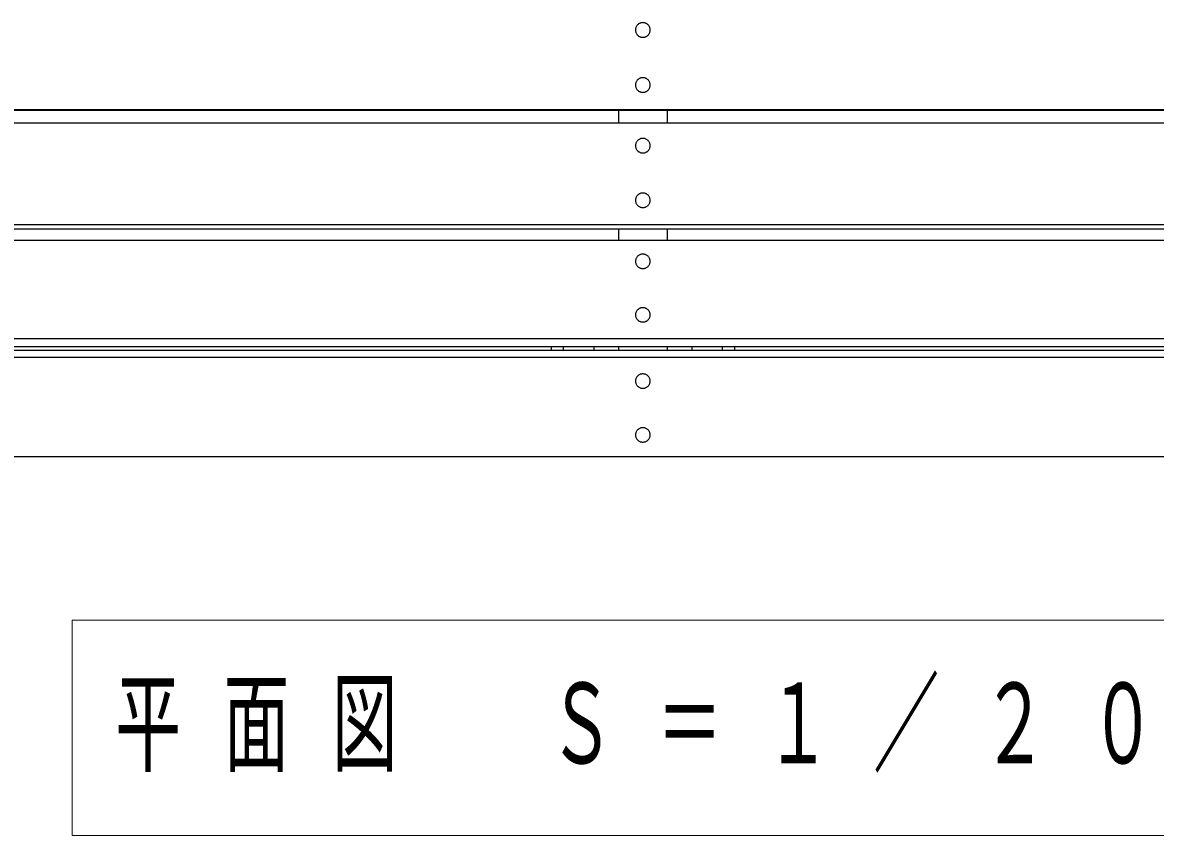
# Model space of a CAD drawing. Units: millimetres on the paper, scale 1:20. Extents: x -365 to 0, y -26 to 257.
# Drawn here: x -282.2 to -235.89, y 183.5 to 216.72 of the extents above; entities that cross this region are included whole.
import ezdxf

# ---------------------------------------------------------------- set-up
doc = ezdxf.new("R2010")
doc.units = ezdxf.units.MM
doc.layers.add('LY_1', color=7, linetype='Continuous', lineweight=25)
doc.styles.add('ＭＳ ゴシック', font='')
doc.styles.get('ＭＳ ゴシック').set_extended_font_data('MS Gothic')

msp = doc.modelspace()

# ---------------------------------------------------------------- linework, layer by layer
at = {"layer": 'LY_1'}
for p, q in [((-301.596, 213.146), (-212.096, 213.146)), ((-301.346, 213.174), (-212.346, 213.174)), ((-257.846, 213.146), (-257.846, 212.625)), ((-255.846, 213.146), (-255.846, 212.625)), ((-301.596, 212.625), (-212.096, 212.625)), ((-301.346, 208.469), (-212.346, 208.469)), ((-301.596, 208.296), (-212.096, 208.296)), ((-257.846, 208.296), (-257.846, 207.835)), ((-255.846, 208.296), (-255.846, 207.835)), ((-301.596, 207.835), (-212.096, 207.835)), ((-301.346, 203.805), (-212.346, 203.805)), ((-301.596, 203.486), (-212.096, 203.486)), ((-301.596, 203.331), (-212.096, 203.331)), ((-260.596, 203.486), (-260.596, 203.331)), ((-260.096, 203.486), (-260.096, 203.331)), ((-258.846, 203.486), (-258.846, 203.331)), ((-257.846, 203.486), (-257.846, 203.331)), ((-255.846, 203.486), (-255.846, 203.331)), ((-254.846, 203.486), (-254.846, 203.331)), ((-253.596, 203.486), (-253.596, 203.331)), ((-253.096, 203.486), (-253.096, 203.331)), ((-301.346, 203.047), (-212.346, 203.047)), ((-301.596, 198.983), (-212.096, 198.983))]:
    msp.add_line(p, q, dxfattribs=at)
at = {"layer": 'LY_1', "lineweight": 13}
for p, q in [((-280.182, 192.297), (-280.182, 183.497)), ((-232.382, 192.297), (-280.182, 192.297)), ((-280.182, 183.497), (-232.382, 183.497))]:
    msp.add_line(p, q, dxfattribs=at)
at = {"layer": 'LY_1'}
for points in [[(-256.546, 216.423), (-256.547, 216.449), (-256.55, 216.475), (-256.556, 216.501), (-256.564, 216.526), (-256.574, 216.55), (-256.586, 216.573), (-256.6, 216.595), (-256.616, 216.616), (-256.634, 216.635), (-256.653, 216.653), (-256.674, 216.669), (-256.696, 216.683), (-256.719, 216.695), (-256.743, 216.705), (-256.768, 216.713), (-256.794, 216.718), (-256.82, 216.722), (-256.846, 216.723), (-256.872, 216.722), (-256.898, 216.718), (-256.924, 216.713), (-256.949, 216.705), (-256.973, 216.695), (-256.996, 216.683), (-257.018, 216.669), (-257.039, 216.653), (-257.058, 216.635), (-257.076, 216.616), (-257.092, 216.595), (-257.106, 216.573), (-257.118, 216.55), (-257.128, 216.526), (-257.136, 216.501), (-257.141, 216.475), (-257.145, 216.449), (-257.146, 216.423), (-257.145, 216.397), (-257.141, 216.371), (-257.136, 216.345), (-257.128, 216.32), (-257.118, 216.296), (-257.106, 216.273), (-257.092, 216.251), (-257.076, 216.23), (-257.058, 216.211), (-257.039, 216.193), (-257.018, 216.177), (-256.996, 216.163), (-256.973, 216.151), (-256.949, 216.141), (-256.924, 216.133), (-256.898, 216.128), (-256.872, 216.124), (-256.846, 216.123), (-256.82, 216.124), (-256.794, 216.128), (-256.768, 216.133), (-256.743, 216.141), (-256.719, 216.151), (-256.696, 216.163), (-256.674, 216.177), (-256.653, 216.193), (-256.634, 216.211), (-256.616, 216.23), (-256.6, 216.251), (-256.586, 216.273), (-256.574, 216.296), (-256.564, 216.32), (-256.556, 216.345), (-256.55, 216.371), (-256.547, 216.397)], [(-256.546, 214.173), (-256.547, 214.2), (-256.55, 214.226), (-256.556, 214.251), (-256.564, 214.276), (-256.574, 214.3), (-256.586, 214.323), (-256.6, 214.346), (-256.616, 214.366), (-256.634, 214.386), (-256.653, 214.403), (-256.674, 214.419), (-256.696, 214.433), (-256.719, 214.445), (-256.743, 214.455), (-256.768, 214.463), (-256.794, 214.469), (-256.82, 214.472), (-256.846, 214.473), (-256.872, 214.472), (-256.898, 214.469), (-256.924, 214.463), (-256.949, 214.455), (-256.973, 214.445), (-256.996, 214.433), (-257.018, 214.419), (-257.039, 214.403), (-257.058, 214.386), (-257.076, 214.366), (-257.092, 214.346), (-257.106, 214.323), (-257.118, 214.3), (-257.128, 214.276), (-257.136, 214.251), (-257.141, 214.226), (-257.145, 214.2), (-257.146, 214.173), (-257.145, 214.147), (-257.141, 214.121), (-257.136, 214.096), (-257.128, 214.071), (-257.118, 214.047), (-257.106, 214.024), (-257.092, 214.001), (-257.076, 213.981), (-257.058, 213.961), (-257.039, 213.944), (-257.018, 213.928), (-256.996, 213.914), (-256.973, 213.902), (-256.949, 213.892), (-256.924, 213.884), (-256.898, 213.878), (-256.872, 213.875), (-256.846, 213.874), (-256.82, 213.875), (-256.794, 213.878), (-256.768, 213.884), (-256.743, 213.892), (-256.719, 213.902), (-256.696, 213.914), (-256.674, 213.928), (-256.653, 213.944), (-256.634, 213.961), (-256.616, 213.981), (-256.6, 214.001), (-256.586, 214.024), (-256.574, 214.047), (-256.564, 214.071), (-256.556, 214.096), (-256.55, 214.121), (-256.547, 214.147)], [(-256.546, 211.692), (-256.547, 211.718), (-256.55, 211.744), (-256.556, 211.769), (-256.564, 211.794), (-256.574, 211.818), (-256.586, 211.841), (-256.6, 211.863), (-256.616, 211.884), (-256.634, 211.903), (-256.653, 211.92), (-256.674, 211.936), (-256.696, 211.95), (-256.719, 211.962), (-256.743, 211.972), (-256.768, 211.98), (-256.794, 211.985), (-256.82, 211.989), (-256.846, 211.99), (-256.872, 211.989), (-256.898, 211.985), (-256.924, 211.98), (-256.949, 211.972), (-256.973, 211.962), (-256.996, 211.95), (-257.018, 211.936), (-257.039, 211.92), (-257.058, 211.903), (-257.076, 211.884), (-257.092, 211.863), (-257.106, 211.841), (-257.118, 211.818), (-257.128, 211.794), (-257.136, 211.769), (-257.141, 211.744), (-257.145, 211.718), (-257.146, 211.692), (-257.145, 211.666), (-257.141, 211.641), (-257.136, 211.615), (-257.128, 211.59), (-257.118, 211.566), (-257.106, 211.543), (-257.092, 211.522), (-257.076, 211.501), (-257.058, 211.482), (-257.039, 211.464), (-257.018, 211.448), (-256.996, 211.435), (-256.973, 211.423), (-256.949, 211.413), (-256.924, 211.405), (-256.898, 211.399), (-256.872, 211.396), (-256.846, 211.395), (-256.82, 211.396), (-256.794, 211.399), (-256.768, 211.405), (-256.743, 211.413), (-256.719, 211.423), (-256.696, 211.435), (-256.674, 211.448), (-256.653, 211.464), (-256.634, 211.482), (-256.616, 211.501), (-256.6, 211.522), (-256.586, 211.543), (-256.574, 211.566), (-256.564, 211.59), (-256.556, 211.615), (-256.55, 211.641), (-256.547, 211.666)], [(-256.546, 209.46), (-256.547, 209.486), (-256.55, 209.512), (-256.556, 209.537), (-256.564, 209.562), (-256.574, 209.586), (-256.586, 209.609), (-256.6, 209.631), (-256.616, 209.652), (-256.634, 209.671), (-256.653, 209.688), (-256.674, 209.704), (-256.696, 209.718), (-256.719, 209.73), (-256.743, 209.74), (-256.768, 209.748), (-256.794, 209.754), (-256.82, 209.757), (-256.846, 209.758), (-256.872, 209.757), (-256.898, 209.754), (-256.924, 209.748), (-256.949, 209.74), (-256.973, 209.73), (-256.996, 209.718), (-257.018, 209.704), (-257.039, 209.688), (-257.058, 209.671), (-257.076, 209.652), (-257.092, 209.631), (-257.106, 209.609), (-257.118, 209.586), (-257.128, 209.562), (-257.136, 209.537), (-257.141, 209.512), (-257.145, 209.486), (-257.146, 209.46), (-257.145, 209.435), (-257.141, 209.409), (-257.136, 209.383), (-257.128, 209.359), (-257.118, 209.335), (-257.106, 209.312), (-257.092, 209.29), (-257.076, 209.269), (-257.058, 209.25), (-257.039, 209.232), (-257.018, 209.217), (-256.996, 209.203), (-256.973, 209.191), (-256.949, 209.181), (-256.924, 209.173), (-256.898, 209.167), (-256.872, 209.164), (-256.846, 209.163), (-256.82, 209.164), (-256.794, 209.167), (-256.768, 209.173), (-256.743, 209.181), (-256.719, 209.191), (-256.696, 209.203), (-256.674, 209.217), (-256.653, 209.232), (-256.634, 209.25), (-256.616, 209.269), (-256.6, 209.29), (-256.586, 209.312), (-256.574, 209.335), (-256.564, 209.359), (-256.556, 209.383), (-256.55, 209.409), (-256.547, 209.435)], [(-256.546, 206.966), (-256.547, 206.991), (-256.55, 207.016), (-256.556, 207.041), (-256.564, 207.065), (-256.574, 207.089), (-256.586, 207.111), (-256.6, 207.133), (-256.616, 207.153), (-256.634, 207.172), (-256.653, 207.189), (-256.674, 207.205), (-256.696, 207.218), (-256.719, 207.23), (-256.743, 207.24), (-256.768, 207.247), (-256.794, 207.253), (-256.82, 207.256), (-256.846, 207.257), (-256.872, 207.256), (-256.898, 207.253), (-256.924, 207.247), (-256.949, 207.24), (-256.973, 207.23), (-256.996, 207.218), (-257.018, 207.205), (-257.039, 207.189), (-257.058, 207.172), (-257.076, 207.153), (-257.092, 207.133), (-257.106, 207.111), (-257.118, 207.089), (-257.128, 207.065), (-257.136, 207.041), (-257.141, 207.016), (-257.145, 206.991), (-257.146, 206.966), (-257.145, 206.94), (-257.141, 206.915), (-257.136, 206.89), (-257.128, 206.866), (-257.118, 206.842), (-257.106, 206.82), (-257.092, 206.798), (-257.076, 206.778), (-257.058, 206.759), (-257.039, 206.742), (-257.018, 206.727), (-256.996, 206.713), (-256.973, 206.701), (-256.949, 206.691), (-256.924, 206.684), (-256.898, 206.678), (-256.872, 206.675), (-256.846, 206.674), (-256.82, 206.675), (-256.794, 206.678), (-256.768, 206.684), (-256.743, 206.691), (-256.719, 206.701), (-256.696, 206.713), (-256.674, 206.727), (-256.653, 206.742), (-256.634, 206.759), (-256.616, 206.778), (-256.6, 206.798), (-256.586, 206.82), (-256.574, 206.842), (-256.564, 206.866), (-256.556, 206.89), (-256.55, 206.915), (-256.547, 206.94)], [(-256.546, 204.777), (-256.547, 204.803), (-256.55, 204.828), (-256.556, 204.853), (-256.564, 204.877), (-256.574, 204.901), (-256.586, 204.923), (-256.6, 204.945), (-256.616, 204.965), (-256.634, 204.984), (-256.653, 205.001), (-256.674, 205.016), (-256.696, 205.03), (-256.719, 205.042), (-256.743, 205.052), (-256.768, 205.059), (-256.794, 205.065), (-256.82, 205.068), (-256.846, 205.069), (-256.872, 205.068), (-256.898, 205.065), (-256.924, 205.059), (-256.949, 205.052), (-256.973, 205.042), (-256.996, 205.03), (-257.018, 205.016), (-257.039, 205.001), (-257.058, 204.984), (-257.076, 204.965), (-257.092, 204.945), (-257.106, 204.923), (-257.118, 204.901), (-257.128, 204.877), (-257.136, 204.853), (-257.141, 204.828), (-257.145, 204.803), (-257.146, 204.777), (-257.145, 204.752), (-257.141, 204.727), (-257.136, 204.702), (-257.128, 204.678), (-257.118, 204.654), (-257.106, 204.632), (-257.092, 204.61), (-257.076, 204.59), (-257.058, 204.571), (-257.039, 204.554), (-257.018, 204.538), (-256.996, 204.525), (-256.973, 204.513), (-256.949, 204.503), (-256.924, 204.496), (-256.898, 204.49), (-256.872, 204.487), (-256.846, 204.486), (-256.82, 204.487), (-256.794, 204.49), (-256.768, 204.496), (-256.743, 204.503), (-256.719, 204.513), (-256.696, 204.525), (-256.674, 204.538), (-256.653, 204.554), (-256.634, 204.571), (-256.616, 204.59), (-256.6, 204.61), (-256.586, 204.632), (-256.574, 204.654), (-256.564, 204.678), (-256.556, 204.702), (-256.55, 204.727), (-256.547, 204.752)], [(-256.546, 202.069), (-256.547, 202.095), (-256.55, 202.12), (-256.556, 202.145), (-256.564, 202.169), (-256.574, 202.193), (-256.586, 202.216), (-256.6, 202.237), (-256.616, 202.258), (-256.634, 202.276), (-256.653, 202.294), (-256.674, 202.309), (-256.696, 202.323), (-256.719, 202.335), (-256.743, 202.345), (-256.768, 202.352), (-256.794, 202.358), (-256.82, 202.361), (-256.846, 202.362), (-256.872, 202.361), (-256.898, 202.358), (-256.924, 202.352), (-256.949, 202.345), (-256.973, 202.335), (-256.996, 202.323), (-257.018, 202.309), (-257.039, 202.294), (-257.058, 202.276), (-257.076, 202.258), (-257.092, 202.237), (-257.106, 202.216), (-257.118, 202.193), (-257.128, 202.169), (-257.136, 202.145), (-257.141, 202.12), (-257.145, 202.095), (-257.146, 202.069), (-257.145, 202.043), (-257.141, 202.018), (-257.136, 201.993), (-257.128, 201.969), (-257.118, 201.945), (-257.106, 201.922), (-257.092, 201.901), (-257.076, 201.88), (-257.058, 201.861), (-257.039, 201.844), (-257.018, 201.829), (-256.996, 201.815), (-256.973, 201.803), (-256.949, 201.793), (-256.924, 201.786), (-256.898, 201.78), (-256.872, 201.777), (-256.846, 201.776), (-256.82, 201.777), (-256.794, 201.78), (-256.768, 201.786), (-256.743, 201.793), (-256.719, 201.803), (-256.696, 201.815), (-256.674, 201.829), (-256.653, 201.844), (-256.634, 201.861), (-256.616, 201.88), (-256.6, 201.901), (-256.586, 201.922), (-256.574, 201.945), (-256.564, 201.969), (-256.556, 201.993), (-256.55, 202.018), (-256.547, 202.043)], [(-256.546, 199.868), (-256.547, 199.894), (-256.55, 199.919), (-256.556, 199.944), (-256.564, 199.968), (-256.574, 199.992), (-256.586, 200.015), (-256.6, 200.036), (-256.616, 200.057), (-256.634, 200.076), (-256.653, 200.093), (-256.674, 200.109), (-256.696, 200.122), (-256.719, 200.134), (-256.743, 200.144), (-256.768, 200.152), (-256.794, 200.157), (-256.82, 200.16), (-256.846, 200.162), (-256.872, 200.16), (-256.898, 200.157), (-256.924, 200.152), (-256.949, 200.144), (-256.973, 200.134), (-256.996, 200.122), (-257.018, 200.109), (-257.039, 200.093), (-257.058, 200.076), (-257.076, 200.057), (-257.092, 200.036), (-257.106, 200.015), (-257.118, 199.992), (-257.128, 199.968), (-257.136, 199.944), (-257.141, 199.919), (-257.145, 199.894), (-257.146, 199.868), (-257.145, 199.843), (-257.141, 199.817), (-257.136, 199.792), (-257.128, 199.768), (-257.118, 199.744), (-257.106, 199.721), (-257.092, 199.7), (-257.076, 199.68), (-257.058, 199.661), (-257.039, 199.643), (-257.018, 199.628), (-256.996, 199.614), (-256.973, 199.602), (-256.949, 199.592), (-256.924, 199.585), (-256.898, 199.579), (-256.872, 199.576), (-256.846, 199.575), (-256.82, 199.576), (-256.794, 199.579), (-256.768, 199.585), (-256.743, 199.592), (-256.719, 199.602), (-256.696, 199.614), (-256.674, 199.628), (-256.653, 199.643), (-256.634, 199.661), (-256.616, 199.68), (-256.6, 199.7), (-256.586, 199.721), (-256.574, 199.744), (-256.564, 199.768), (-256.556, 199.792), (-256.55, 199.817), (-256.547, 199.843)]]:
    msp.add_lwpolyline(points, close=True, dxfattribs=at)

# ---------------------------------------------------------------- texts
at = {"layer": 'LY_1', "insert": (-256.282, 187.897), "char_height": 3.299, "attachment_point": 5, "style": 'ＭＳ ゴシック'}
msp.add_mtext('\\T1.64;\\W0.6;平面図\u3000Ｓ＝１／２０', dxfattribs=at)

doc.saveas('drawing.dxf')
